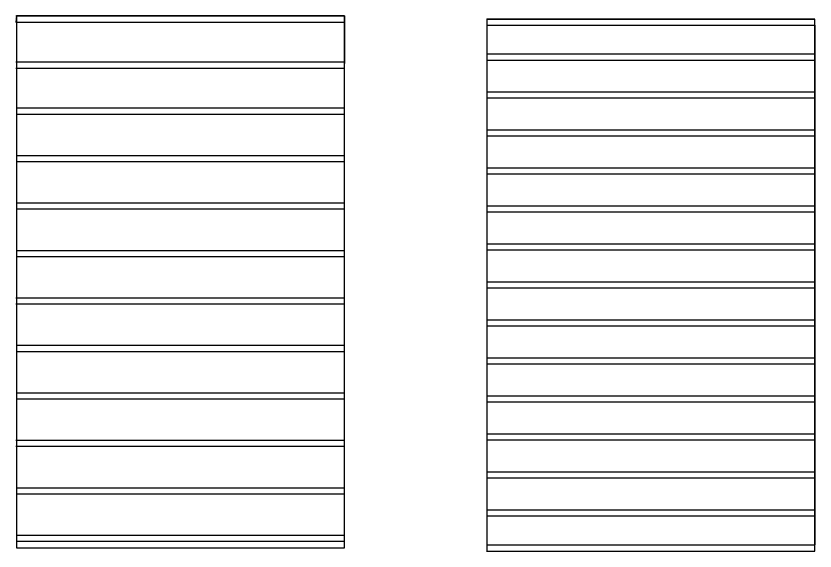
# Model space of a CAD drawing. Header units: centimetres. Extents: x 77721 to 213373, y -51694 to -17847.
# Drawn here: x 109796 to 110848, y -20009 to -19305 of the extents above; entities that cross this region are included whole.
import ezdxf

# ---------------------------------------------------------------- set-up
doc = ezdxf.new("R2010")
doc.units = ezdxf.units.CM
doc.header["$LTSCALE"] = 5
doc.header["$MEASUREMENT"] = 0
doc.layers.add('KOTI', color=4, linetype='Continuous')

msp = doc.modelspace()

# ---------------------------------------------------------------- linework, layer by layer
at = {"layer": 'KOTI', "color": 6, "linetype": 'Continuous'}
for p, q in [((109796.92, -19305.11), (109796.17, -19313.08)), ((109796.17, -19305.11), (110228.92, -19305.11)), ((109796.17, -19305.11), (110228.92, -19305.11)), ((110228.92, -19305.11), (110228.92, -19367.61)), ((109796.17, -19313.08), (110228.92, -19313.08)), ((110415.59, -19309.11), (110848.34, -19309.11)), ((110415.59, -19317.08), (110848.34, -19317.08)), ((110848.34, -19317.08), (110848.34, -20001.15)), ((110415.59, -19355.08), (110848.34, -19355.08)), ((109796.17, -19365.61), (110228.92, -19365.61)), ((110415.59, -19363.04), (110848.34, -19363.04)), ((109796.17, -19373.58), (110228.92, -19373.58)), ((110415.59, -19405.04), (110848.34, -19405.04)), ((110415.59, -19413.01), (110848.34, -19413.01)), ((109796.26, -19426.11), (110229.01, -19426.11)), ((109796.26, -19434.08), (110229.01, -19434.08)), ((110415.59, -19455.04), (110848.34, -19455.04)), ((110415.59, -19463.01), (110848.34, -19463.01)), ((109796.26, -19488.58), (110229.01, -19488.58)), ((109796.26, -19496.54), (110229.01, -19496.54)), ((110415.59, -19505.01), (110848.34, -19505.01)), ((110848.34, -19505.01), (110848.34, -19562.94)), ((110415.59, -19512.97), (110848.34, -19512.97)), ((109796.34, -19551.04), (110229.09, -19551.04)), ((109796.34, -19559.01), (110229.09, -19559.01)), ((110415.59, -19554.97), (110848.34, -19554.97)), ((110415.59, -19562.94), (110848.34, -19562.94)), ((109796.42, -19613.51), (110229.17, -19613.51)), ((110415.59, -19604.94), (110848.34, -19604.94)), ((110415.59, -19612.9), (110848.34, -19612.9)), ((109796.42, -19621.47), (110229.17, -19621.47)), ((110415.59, -19654.94), (110848.34, -19654.94)), ((110415.59, -19662.9), (110848.34, -19662.9)), ((109796.17, -19675.97), (110228.92, -19675.97)), ((109796.17, -19683.94), (110228.92, -19683.94)), ((110848.34, -19683.94), (110848.34, -19725.94)), ((110415.59, -19704.9), (110848.34, -19704.9)), ((110415.59, -19712.87), (110848.34, -19712.87)), ((109796.26, -19738.44), (110229.01, -19738.44)), ((109796.26, -19746.4), (110229.01, -19746.4)), ((110415.59, -19754.87), (110848.34, -19754.87)), ((110415.59, -19762.83), (110848.34, -19762.83)), ((109796.34, -19800.9), (110229.09, -19800.9)), ((109796.34, -19808.87), (110229.09, -19808.87)), ((110415.59, -19804.83), (110848.34, -19804.83)), ((110415.59, -19812.8), (110848.34, -19812.8)), ((110415.59, -19854.8), (110848.34, -19854.8)), ((109796.17, -19863.37), (110228.92, -19863.37)), ((110415.59, -19862.76), (110848.34, -19862.76)), ((109796.17, -19871.33), (110228.92, -19871.33)), ((110415.67, -19904.8), (110848.42, -19904.8)), ((110415.67, -19912.76), (110848.42, -19912.76)), ((109796.26, -19925.83), (110229.01, -19925.83)), ((109796.26, -19933.8), (110229.01, -19933.8)), ((110415.67, -19954.8), (110848.42, -19954.8)), ((110415.67, -19962.76), (110848.42, -19962.76)), ((109796.34, -19988.3), (110229.09, -19988.3)), ((109796.34, -19996.26), (110229.09, -19996.26)), ((110415.59, -20001.15), (110848.34, -20001.15)), ((110415.59, -20009.11), (110848.34, -20009.11))]:
    msp.add_line(p, q, dxfattribs=at)
for points in [[(110228.92, -19305.11), (109796.92, -19305.11), (109796.92, -20005.11), (110228.92, -20005.11)], [(110848.34, -19309.11), (110416.34, -19309.11), (110416.34, -20009.11), (110848.34, -20009.11)]]:
    msp.add_lwpolyline(points, close=True, dxfattribs=at)

doc.saveas('drawing.dxf')
